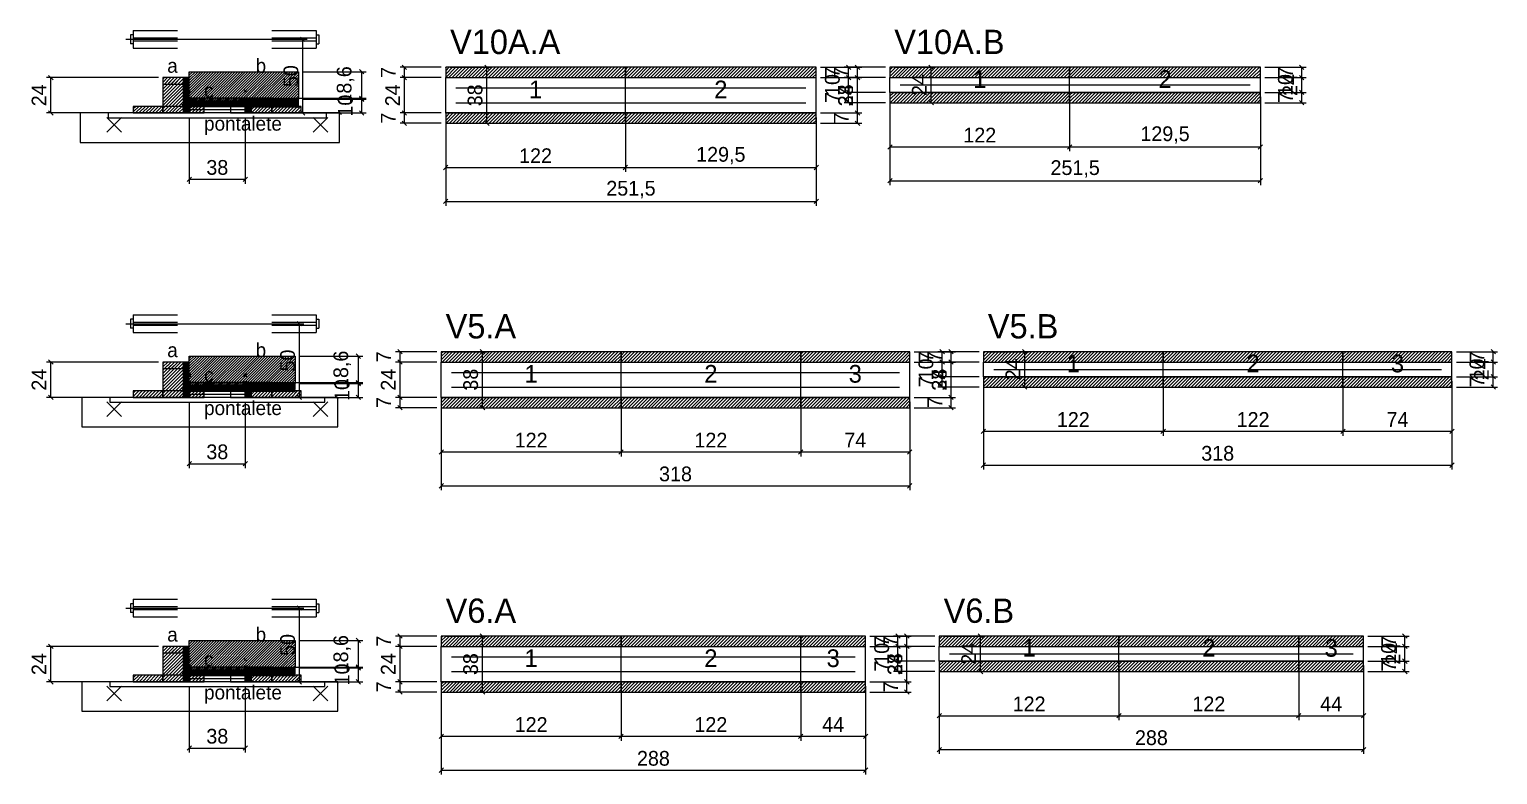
# Model space of a CAD drawing. Extents: x -13000 to 3070, y -7421 to 1552.
# Drawn here: x -69 to 928, y -2017 to -1511 of the extents above; entities that cross this region are included whole.
import ezdxf
from ezdxf.enums import TextEntityAlignment as Align

# ---------------------------------------------------------------- set-up
doc = ezdxf.new("R2010")
doc.units = 0
for name, color, linetype in [('5', 5, 'Continuous'), ('barrote', 126, 'Continuous'), ('CONCRETO', 251, 'Continuous'), ('COTA', 241, 'Continuous'), ('detalhes', 7, 'Continuous'), ('ESTRUTURACAO', 7, 'Continuous'), ('Hachura', 251, 'Continuous'), ('Madeira', 126, 'Continuous'), ('NOMENCLATURA', 7, 'Continuous'), ('Painéis', 200, 'Continuous'), ('presilha', 224, 'Continuous'), ('SARR_2.2x7', 40, 'Continuous'), ('SCO-___-LAJ', 224, 'Continuous'), ('TENSOR', 224, 'Continuous')]:
    doc.layers.add(name, color=color, linetype=linetype)
doc.dimstyles.new('PAINEL', dxfattribs={"dimtxt": 10, "dimasz": 3, "dimexe": 3, "dimexo": 3, "dimgap": 3, "dimtad": 1, "dimblk": 'OBLIQUE', "dimblk1": 'OBLIQUE', "dimcen": 2.5, "dimclrd": 4, "dimclre": 4, "dimclrt": 240, "dimazin": 3, "dimtfac": 1, "dimtmove": 0, "dimatfit": 3})

# ---------------------------------------------------------------- blocks, each defined once
blk = doc.blocks.new('PAR_ESQ')
for p, q in [((-1, -1), (1, 1)), ((-1, 1), (1, -1))]:
    blk.add_line(p, q)
blk = doc.blocks.new('PAR_FUNDO_ESQ')
for p, q in [((-1, -1), (1, 1)), ((-1, 1), (1, -1))]:
    blk.add_line(p, q)
blk = doc.blocks.new('PAR_FUNDO_DIR')
for p, q in [((-1, -1), (1, 1)), ((-1, 1), (1, -1))]:
    blk.add_line(p, q)
blk = doc.blocks.new('par_int_esq')
for p, q in [((-1, -1), (1, 1)), ((-1, 1), (1, -1))]:
    blk.add_line(p, q)
blk = doc.blocks.new('par_int_dir')
for p, q in [((-1, -1), (1, 1)), ((-1, 1), (1, -1))]:
    blk.add_line(p, q)
blk = doc.blocks.new('_OBLIQUE')
at = {"color": 0, "linetype": 'BYBLOCK'}
blk.add_line((-0.5, -0.5), (0.5, 0.5), dxfattribs=at)

msp = doc.modelspace()

# ---------------------------------------------------------------- hatches: boundary and pattern name
at = {"layer": 'COTA'}
h = msp.add_hatch(dxfattribs=at)
h.set_pattern_fill('ANSI31', scale=0.4)
h.paths.add_polyline_path([(40, -1560), (40, -1540), (114, -1540), (114, -1558.6), (78, -1558.6), (78, -1560)])
h = msp.add_hatch(dxfattribs=at)
h.set_pattern_fill('ANSI31', scale=0.5)
h.paths.add_polyline_path([(214, -1544), (336, -1544), (336, -1537), (214, -1537)])
h = msp.add_hatch(dxfattribs=at)
h.set_pattern_fill('ANSI31', scale=0.5)
h.paths.add_polyline_path([(336, -1544), (465.5, -1544), (465.5, -1537), (336, -1537)])
h = msp.add_hatch(dxfattribs=at)
h.set_pattern_fill('ANSI31', scale=0.5)
h.paths.add_polyline_path([(515.5, -1544), (637.5, -1544), (637.5, -1537), (515.5, -1537)])
h = msp.add_hatch(dxfattribs=at)
h.set_pattern_fill('ANSI31', scale=0.5)
h.paths.add_polyline_path([(637.5, -1544), (767, -1544), (767, -1537), (637.5, -1537)])
h = msp.add_hatch(dxfattribs=at)
h.set_pattern_fill('ANSI31', scale=0.5)
h.paths.add_polyline_path([(515.5, -1561), (637.5, -1561), (637.5, -1554), (515.5, -1554)])
h = msp.add_hatch(dxfattribs=at)
h.set_pattern_fill('ANSI31', scale=0.5)
h.paths.add_polyline_path([(637.5, -1561), (767, -1561), (767, -1554), (637.5, -1554)])
h = msp.add_hatch(dxfattribs=at)
h.set_pattern_fill('ANSI31', scale=0.5)
h.paths.add_polyline_path([(214, -1575), (336, -1575), (336, -1568), (214, -1568)])
h = msp.add_hatch(dxfattribs=at)
h.set_pattern_fill('ANSI31', scale=0.5)
h.paths.add_polyline_path([(336, -1575), (465.5, -1575), (465.5, -1568), (336, -1568)])
h = msp.add_hatch(dxfattribs=at)
h.set_pattern_fill('ANSI31', scale=0.4)
h.paths.add_polyline_path([(40, -1753), (40, -1733), (111.75, -1733), (111.75, -1751.6), (78, -1751.6), (78, -1753)])
h = msp.add_hatch(dxfattribs=at)
h.set_pattern_fill('ANSI31', scale=0.5)
h.paths.add_polyline_path([(211, -1737), (333, -1737), (333, -1730), (211, -1730)])
h = msp.add_hatch(dxfattribs=at)
h.set_pattern_fill('ANSI31', scale=0.5)
h.paths.add_polyline_path([(333, -1737), (455, -1737), (455, -1730), (333, -1730)])
h = msp.add_hatch(dxfattribs=at)
h.set_pattern_fill('ANSI31', scale=0.5)
h.paths.add_polyline_path([(455, -1737), (529, -1737), (529, -1730), (455, -1730)])
h = msp.add_hatch(dxfattribs=at)
h.set_pattern_fill('ANSI31', scale=0.5)
h.paths.add_polyline_path([(579, -1737), (701, -1737), (701, -1730), (579, -1730)])
h = msp.add_hatch(dxfattribs=at)
h.set_pattern_fill('ANSI31', scale=0.5)
h.paths.add_polyline_path([(701, -1737), (823, -1737), (823, -1730), (701, -1730)])
h = msp.add_hatch(dxfattribs=at)
h.set_pattern_fill('ANSI31', scale=0.5)
h.paths.add_polyline_path([(823, -1737), (897, -1737), (897, -1730), (823, -1730)])
h = msp.add_hatch(dxfattribs=at)
h.set_pattern_fill('ANSI31', scale=0.5)
h.paths.add_polyline_path([(579, -1754), (701, -1754), (701, -1747), (579, -1747)])
h = msp.add_hatch(dxfattribs=at)
h.set_pattern_fill('ANSI31', scale=0.5)
h.paths.add_polyline_path([(701, -1754), (823, -1754), (823, -1747), (701, -1747)])
h = msp.add_hatch(dxfattribs=at)
h.set_pattern_fill('ANSI31', scale=0.5)
h.paths.add_polyline_path([(823, -1754), (897, -1754), (897, -1747), (823, -1747)])
h = msp.add_hatch(dxfattribs=at)
h.set_pattern_fill('ANSI31', scale=0.5)
h.paths.add_polyline_path([(211, -1768), (333, -1768), (333, -1761), (211, -1761)])
h = msp.add_hatch(dxfattribs=at)
h.set_pattern_fill('ANSI31', scale=0.5)
h.paths.add_polyline_path([(333, -1768), (455, -1768), (455, -1761), (333, -1761)])
h = msp.add_hatch(dxfattribs=at)
h.set_pattern_fill('ANSI31', scale=0.5)
h.paths.add_polyline_path([(455, -1768), (529, -1768), (529, -1761), (455, -1761)])
h = msp.add_hatch(dxfattribs=at)
h.set_pattern_fill('ANSI31', scale=0.5)
h.paths.add_polyline_path([(211, -1930), (333, -1930), (333, -1923), (211, -1923)])
h = msp.add_hatch(dxfattribs=at)
h.set_pattern_fill('ANSI31', scale=0.5)
h.paths.add_polyline_path([(333, -1930), (455, -1930), (455, -1923), (333, -1923)])
h = msp.add_hatch(dxfattribs=at)
h.set_pattern_fill('ANSI31', scale=0.5)
h.paths.add_polyline_path([(455, -1930), (499, -1930), (499, -1923), (455, -1923)])
h = msp.add_hatch(dxfattribs=at)
h.set_pattern_fill('ANSI31', scale=0.5)
h.paths.add_polyline_path([(549, -1930), (671, -1930), (671, -1923), (549, -1923)])
h = msp.add_hatch(dxfattribs=at)
h.set_pattern_fill('ANSI31', scale=0.5)
h.paths.add_polyline_path([(671, -1930), (793, -1930), (793, -1923), (671, -1923)])
h = msp.add_hatch(dxfattribs=at)
h.set_pattern_fill('ANSI31', scale=0.5)
h.paths.add_polyline_path([(793, -1930), (837, -1930), (837, -1923), (793, -1923)])
h = msp.add_hatch(dxfattribs=at)
h.set_pattern_fill('ANSI31', scale=0.4)
h.paths.add_polyline_path([(40, -1946), (40, -1926), (111.75, -1926), (111.75, -1944.6), (78, -1944.6), (78, -1946)])
h = msp.add_hatch(dxfattribs=at)
h.set_pattern_fill('ANSI31', scale=0.5)
h.paths.add_polyline_path([(549, -1947), (671, -1947), (671, -1940), (549, -1940)])
h = msp.add_hatch(dxfattribs=at)
h.set_pattern_fill('ANSI31', scale=0.5)
h.paths.add_polyline_path([(671, -1947), (793, -1947), (793, -1940), (671, -1940)])
h = msp.add_hatch(dxfattribs=at)
h.set_pattern_fill('ANSI31', scale=0.5)
h.paths.add_polyline_path([(793, -1947), (837, -1947), (837, -1940), (793, -1940)])
h = msp.add_hatch(dxfattribs=at)
h.set_pattern_fill('ANSI31', scale=0.5)
h.paths.add_polyline_path([(211, -1961), (333, -1961), (333, -1954), (211, -1954)])
h = msp.add_hatch(dxfattribs=at)
h.set_pattern_fill('ANSI31', scale=0.5)
h.paths.add_polyline_path([(333, -1961), (455, -1961), (455, -1954), (333, -1954)])
h = msp.add_hatch(dxfattribs=at)
h.set_pattern_fill('ANSI31', scale=0.5)
h.paths.add_polyline_path([(455, -1961), (499, -1961), (499, -1954), (455, -1954)])
at = {"layer": 'Hachura'}
h = msp.add_hatch(dxfattribs=at)
h.set_pattern_fill('ANSI31', scale=0.5)
h.paths.add_polyline_path([(22, -1568), (36, -1568), (36, -1544), (22, -1544)])
h = msp.add_hatch(dxfattribs=at)
h.set_pattern_fill('ANSI31', scale=0.5)
h.paths.add_polyline_path([(22, -1548.4), (36, -1548.4), (36, -1544), (22, -1544)])
h = msp.add_hatch(dxfattribs=at)
h.set_pattern_fill('SOLID')
h.paths.add_polyline_path([(36, -1568), (40, -1568), (40, -1544), (36, -1544)])
h = msp.add_hatch(dxfattribs=at)
h.set_pattern_fill('ANSI31', scale=0.5)
h.paths.add_polyline_path([(2, -1568), (22, -1568), (22, -1563.6), (2, -1563.6)])
h = msp.add_hatch(dxfattribs=at)
h.set_pattern_fill('SOLID')
h.paths.add_polyline_path([(40, -1563.6), (78, -1563.6), (78, -1560), (40, -1560)])
h = msp.add_hatch(dxfattribs=at)
h.set_pattern_fill('ANSI31', scale=0.5)
h.paths.add_polyline_path([(40, -1568), (50, -1568), (50, -1563.6), (40, -1563.6)])
h = msp.add_hatch(dxfattribs=at)
h.set_pattern_fill('SOLID')
h.paths.add_polyline_path([(78, -1568), (82, -1568), (82, -1558), (78, -1558)])
h = msp.add_hatch(dxfattribs=at)
h.set_pattern_fill('SOLID')
h.paths.add_polyline_path([(78, -1558), (114, -1558), (114, -1564), (78, -1564)])
h = msp.add_hatch(dxfattribs=at)
h.set_pattern_fill('ANSI31', scale=0.5)
h.paths.add_polyline_path([(82, -1568), (96, -1568), (96, -1558), (82, -1558)])
h = msp.add_hatch(dxfattribs=at)
h.set_pattern_fill('ANSI31', scale=0.5)
h.paths.add_polyline_path([(82, -1562.4), (96, -1562.4), (96, -1558), (82, -1558)])
h = msp.add_hatch(dxfattribs=at)
h.set_pattern_fill('ANSI31', scale=0.5)
h.paths.add_polyline_path([(96, -1568), (116, -1568), (116, -1563.6), (96, -1563.6)])
h = msp.add_hatch(dxfattribs=at)
h.set_pattern_fill('ANSI31', scale=0.5)
h.paths.add_polyline_path([(22, -1761), (36, -1761), (36, -1737), (22, -1737)])
h = msp.add_hatch(dxfattribs=at)
h.set_pattern_fill('ANSI31', scale=0.5)
h.paths.add_polyline_path([(22, -1741.4), (36, -1741.4), (36, -1737), (22, -1737)])
h = msp.add_hatch(dxfattribs=at)
h.set_pattern_fill('SOLID')
h.paths.add_polyline_path([(36, -1761), (40, -1761), (40, -1737), (36, -1737)])
h = msp.add_hatch(dxfattribs=at)
h.set_pattern_fill('SOLID')
h.paths.add_polyline_path([(40, -1756.6), (78, -1756.6), (78, -1753), (40, -1753)])
h = msp.add_hatch(dxfattribs=at)
h.set_pattern_fill('SOLID')
h.paths.add_polyline_path([(78, -1761), (82, -1761), (82, -1751), (78, -1751)])
h = msp.add_hatch(dxfattribs=at)
h.set_pattern_fill('SOLID')
h.paths.add_polyline_path([(78, -1751), (111.75, -1751), (111.75, -1757), (78, -1757)])
h = msp.add_hatch(dxfattribs=at)
h.set_pattern_fill('ANSI31', scale=0.5)
h.paths.add_polyline_path([(82, -1761), (96, -1761), (96, -1751), (82, -1751)])
h = msp.add_hatch(dxfattribs=at)
h.set_pattern_fill('ANSI31', scale=0.5)
h.paths.add_polyline_path([(82, -1755.4), (96, -1755.4), (96, -1751), (82, -1751)])
h = msp.add_hatch(dxfattribs=at)
h.set_pattern_fill('ANSI31', scale=0.5)
h.paths.add_polyline_path([(2, -1761), (22, -1761), (22, -1756.6), (2, -1756.6)])
h = msp.add_hatch(dxfattribs=at)
h.set_pattern_fill('ANSI31', scale=0.5)
h.paths.add_polyline_path([(40, -1761), (50, -1761), (50, -1756.6), (40, -1756.6)])
h = msp.add_hatch(dxfattribs=at)
h.set_pattern_fill('ANSI31', scale=0.5)
h.paths.add_polyline_path([(96, -1761), (116, -1761), (116, -1756.6), (96, -1756.6)])
h = msp.add_hatch(dxfattribs=at)
h.set_pattern_fill('ANSI31', scale=0.5)
h.paths.add_polyline_path([(22, -1954), (36, -1954), (36, -1930), (22, -1930)])
h = msp.add_hatch(dxfattribs=at)
h.set_pattern_fill('ANSI31', scale=0.5)
h.paths.add_polyline_path([(22, -1934.4), (36, -1934.4), (36, -1930), (22, -1930)])
h = msp.add_hatch(dxfattribs=at)
h.set_pattern_fill('SOLID')
h.paths.add_polyline_path([(36, -1954), (40, -1954), (40, -1930), (36, -1930)])
h = msp.add_hatch(dxfattribs=at)
h.set_pattern_fill('ANSI31', scale=0.5)
h.paths.add_polyline_path([(2, -1954), (22, -1954), (22, -1949.6), (2, -1949.6)])
h = msp.add_hatch(dxfattribs=at)
h.set_pattern_fill('SOLID')
h.paths.add_polyline_path([(40, -1949.6), (78, -1949.6), (78, -1946), (40, -1946)])
h = msp.add_hatch(dxfattribs=at)
h.set_pattern_fill('ANSI31', scale=0.5)
h.paths.add_polyline_path([(40, -1954), (50, -1954), (50, -1949.6), (40, -1949.6)])
h = msp.add_hatch(dxfattribs=at)
h.set_pattern_fill('SOLID')
h.paths.add_polyline_path([(78, -1954), (82, -1954), (82, -1944), (78, -1944)])
h = msp.add_hatch(dxfattribs=at)
h.set_pattern_fill('SOLID')
h.paths.add_polyline_path([(78, -1944), (111.75, -1944), (111.75, -1950), (78, -1950)])
h = msp.add_hatch(dxfattribs=at)
h.set_pattern_fill('ANSI31', scale=0.5)
h.paths.add_polyline_path([(82, -1954), (96, -1954), (96, -1944), (82, -1944)])
h = msp.add_hatch(dxfattribs=at)
h.set_pattern_fill('ANSI31', scale=0.5)
h.paths.add_polyline_path([(82, -1948.4), (96, -1948.4), (96, -1944), (82, -1944)])
h = msp.add_hatch(dxfattribs=at)
h.set_pattern_fill('ANSI31', scale=0.5)
h.paths.add_polyline_path([(96, -1954), (116, -1954), (116, -1949.6), (96, -1949.6)])
at = {"layer": 'HACHURACONCRETO'}
h = msp.add_hatch(dxfattribs=at)
h.set_pattern_fill('ANSI31', scale=0.3)
h.paths.add_polyline_path([(40, -1563.6), (78, -1563.6), (78, -1558), (40, -1558)])
h = msp.add_hatch(dxfattribs=at)
h.set_pattern_fill('ANSI31', scale=0.3)
h.paths.add_polyline_path([(40, -1756.6), (78, -1756.6), (78, -1751), (40, -1751)])
h = msp.add_hatch(dxfattribs=at)
h.set_pattern_fill('ANSI31', scale=0.3)
h.paths.add_polyline_path([(40, -1949.6), (78, -1949.6), (78, -1944), (40, -1944)])

# ---------------------------------------------------------------- linework, layer by layer
for p, q in [((2, -1512), (32, -1512)), ((2, -1512), (2, -1524)), ((96, -1512), (126, -1512)), ((126, -1512), (126, -1524)), ((0, -1515), (0, -1521)), ((2, -1515), (0, -1515)), ((2, -1521), (0, -1521)), ((2, -1517), (32, -1517)), ((2, -1519), (32, -1519)), ((2, -1524), (32, -1524)), ((96, -1517), (126, -1517)), ((96, -1519), (126, -1519)), ((96, -1524), (126, -1524)), ((126, -1515), (128, -1515)), ((126, -1521), (128, -1521)), ((128, -1515), (128, -1521)), ((0, -1708), (0, -1714)), ((2, -1708), (0, -1708)), ((2, -1714), (0, -1714)), ((2, -1705), (32, -1705)), ((2, -1705), (2, -1717)), ((2, -1710), (32, -1710)), ((2, -1712), (32, -1712)), ((96, -1705), (126, -1705)), ((96, -1710), (126, -1710)), ((96, -1712), (126, -1712)), ((126, -1705), (126, -1717)), ((126, -1708), (128, -1708)), ((126, -1714), (128, -1714)), ((128, -1708), (128, -1714)), ((2, -1717), (32, -1717)), ((96, -1717), (126, -1717)), ((0, -1901), (0, -1907)), ((2, -1901), (0, -1901)), ((2, -1898), (32, -1898)), ((2, -1898), (2, -1910)), ((2, -1903), (32, -1903)), ((96, -1898), (126, -1898)), ((96, -1903), (126, -1903)), ((126, -1898), (126, -1910)), ((126, -1901), (128, -1901)), ((128, -1901), (128, -1907)), ((2, -1907), (0, -1907)), ((2, -1905), (32, -1905)), ((2, -1910), (32, -1910)), ((96, -1905), (126, -1905)), ((96, -1910), (126, -1910)), ((126, -1907), (128, -1907))]:
    msp.add_line(p, q)
at = {"layer": 'BARRA_ANCORAGEM'}
for p, q in [((40, -1560.3), (78, -1560.3)), ((40, -1562.3), (40, -1560.3)), ((40, -1562.3), (78, -1562.3)), ((40, -1563.7), (78, -1563.7)), ((40, -1565.7), (40, -1563.7)), ((78, -1562.3), (78, -1560.3)), ((78, -1565.7), (78, -1563.7)), ((40, -1565.7), (78, -1565.7)), ((40, -1753.3), (78, -1753.3)), ((40, -1755.3), (40, -1753.3)), ((78, -1755.3), (78, -1753.3)), ((40, -1755.3), (78, -1755.3)), ((40, -1756.7), (78, -1756.7)), ((40, -1758.7), (40, -1756.7)), ((40, -1758.7), (78, -1758.7)), ((78, -1758.7), (78, -1756.7)), ((40, -1946.3), (78, -1946.3)), ((40, -1948.3), (40, -1946.3)), ((40, -1948.3), (78, -1948.3)), ((40, -1949.7), (78, -1949.7)), ((40, -1951.7), (40, -1949.7)), ((40, -1951.7), (78, -1951.7)), ((78, -1948.3), (78, -1946.3)), ((78, -1951.7), (78, -1949.7))]:
    msp.add_line(p, q, dxfattribs=at)
at = {"layer": 'barrote'}
for points in [[(-34, -1588), (142, -1588), (142, -1568), (-34, -1568)], [(-32.875, -1781), (140.875, -1781), (140.875, -1761), (-32.875, -1761)], [(-32.875, -1974), (140.875, -1974), (140.875, -1954), (-32.875, -1954)]]:
    msp.add_lwpolyline(points, close=True, dxfattribs=at)
at = {"layer": 'CONCRETO'}
for points in [[(40, -1560), (40, -1540), (114, -1540), (114, -1558.6), (78, -1558.6), (78, -1560)], [(40, -1753), (40, -1733), (111.75, -1733), (111.75, -1751.6), (78, -1751.6), (78, -1753)], [(40, -1946), (40, -1926), (111.75, -1926), (111.75, -1944.6), (78, -1944.6), (78, -1946)]]:
    msp.add_lwpolyline(points, close=True, dxfattribs=at)
at = {"layer": 'HACHURACONCRETO'}
for points in [[(40, -1563.6), (78, -1563.6), (78, -1558), (40, -1558)], [(40, -1756.6), (78, -1756.6), (78, -1751), (40, -1751)], [(40, -1949.6), (78, -1949.6), (78, -1944), (40, -1944)]]:
    msp.add_lwpolyline(points, close=True, dxfattribs=at)
at = {"layer": 'Madeira'}
for points in [[(22, -1568), (36, -1568), (36, -1544), (22, -1544)], [(22, -1548.4), (36, -1548.4), (36, -1544), (22, -1544)], [(2, -1568), (22, -1568), (22, -1563.6), (2, -1563.6)], [(22, -1568), (36, -1568), (36, -1563.6), (22, -1563.6)], [(40, -1568), (50, -1568), (50, -1563.6), (40, -1563.6)], [(68, -1568), (78, -1568), (78, -1563.6), (68, -1563.6)], [(82, -1568), (96, -1568), (96, -1558), (82, -1558)], [(82, -1562.4), (96, -1562.4), (96, -1558), (82, -1558)], [(96, -1568), (116, -1568), (116, -1563.6), (96, -1563.6)], [(22, -1761), (36, -1761), (36, -1737), (22, -1737)], [(22, -1741.4), (36, -1741.4), (36, -1737), (22, -1737)], [(82, -1761), (96, -1761), (96, -1751), (82, -1751)], [(82, -1755.4), (96, -1755.4), (96, -1751), (82, -1751)], [(2, -1761), (22, -1761), (22, -1756.6), (2, -1756.6)], [(22, -1761), (36, -1761), (36, -1756.6), (22, -1756.6)], [(40, -1761), (50, -1761), (50, -1756.6), (40, -1756.6)], [(68, -1761), (78, -1761), (78, -1756.6), (68, -1756.6)], [(96, -1761), (116, -1761), (116, -1756.6), (96, -1756.6)], [(22, -1954), (36, -1954), (36, -1930), (22, -1930)], [(22, -1934.4), (36, -1934.4), (36, -1930), (22, -1930)], [(2, -1954), (22, -1954), (22, -1949.6), (2, -1949.6)], [(22, -1954), (36, -1954), (36, -1949.6), (22, -1949.6)], [(40, -1954), (50, -1954), (50, -1949.6), (40, -1949.6)], [(68, -1954), (78, -1954), (78, -1949.6), (68, -1949.6)], [(82, -1954), (96, -1954), (96, -1944), (82, -1944)], [(82, -1948.4), (96, -1948.4), (96, -1944), (82, -1944)], [(96, -1954), (116, -1954), (116, -1949.6), (96, -1949.6)]]:
    msp.add_lwpolyline(points, close=True, dxfattribs=at)
at = {"layer": 'Painéis'}
for p, q in [((214, -1544), (336, -1544)), ((214, -1568), (214, -1544)), ((336, -1568), (336, -1544)), ((336, -1568), (336, -1544)), ((336, -1544), (465.5, -1544)), ((336, -1568), (336, -1544)), ((465.5, -1568), (465.5, -1544)), ((515.5, -1544), (637.5, -1544)), ((515.5, -1554), (515.5, -1544)), ((637.5, -1554), (637.5, -1544)), ((637.5, -1554), (637.5, -1544)), ((637.5, -1544), (767, -1544)), ((637.5, -1554), (637.5, -1544)), ((767, -1554), (767, -1544)), ((515.5, -1554), (637.5, -1554)), ((637.5, -1554), (767, -1554)), ((214, -1568), (336, -1568)), ((336, -1568), (465.5, -1568)), ((211, -1737), (333, -1737)), ((211, -1761), (211, -1737)), ((333, -1761), (333, -1737)), ((333, -1761), (333, -1737)), ((333, -1737), (455, -1737)), ((333, -1761), (333, -1737)), ((455, -1761), (455, -1737)), ((455, -1761), (455, -1737)), ((455, -1737), (529, -1737)), ((455, -1761), (455, -1737)), ((529, -1761), (529, -1737)), ((579, -1737), (701, -1737)), ((579, -1747), (579, -1737)), ((701, -1747), (701, -1737)), ((701, -1747), (701, -1737)), ((701, -1737), (823, -1737)), ((701, -1747), (701, -1737)), ((823, -1747), (823, -1737)), ((823, -1747), (823, -1737)), ((823, -1737), (897, -1737)), ((823, -1747), (823, -1737)), ((897, -1747), (897, -1737)), ((579, -1747), (701, -1747)), ((701, -1747), (823, -1747)), ((823, -1747), (897, -1747)), ((211, -1761), (333, -1761)), ((333, -1761), (455, -1761)), ((455, -1761), (529, -1761)), ((211, -1930), (333, -1930)), ((211, -1954), (211, -1930)), ((333, -1954), (333, -1930)), ((333, -1954), (333, -1930)), ((333, -1930), (455, -1930)), ((333, -1954), (333, -1930)), ((455, -1954), (455, -1930)), ((455, -1954), (455, -1930)), ((455, -1930), (499, -1930)), ((455, -1954), (455, -1930)), ((499, -1954), (499, -1930)), ((549, -1930), (671, -1930)), ((549, -1940), (549, -1930)), ((671, -1940), (671, -1930)), ((671, -1940), (671, -1930)), ((671, -1930), (793, -1930)), ((671, -1940), (671, -1930)), ((793, -1940), (793, -1930)), ((793, -1940), (793, -1930)), ((793, -1930), (837, -1930)), ((793, -1940), (793, -1930)), ((837, -1940), (837, -1930)), ((549, -1940), (671, -1940)), ((671, -1940), (793, -1940)), ((793, -1940), (837, -1940)), ((211, -1954), (333, -1954)), ((333, -1954), (455, -1954)), ((455, -1954), (499, -1954))]:
    msp.add_line(p, q, dxfattribs=at)
for points in [[(36, -1568), (40, -1568), (40, -1544), (36, -1544)], [(40, -1563.6), (78, -1563.6), (78, -1560), (40, -1560)], [(78, -1568), (82, -1568), (82, -1558), (78, -1558)], [(78, -1558), (114, -1558), (114, -1558.6), (78, -1558.6)], [(36, -1761), (40, -1761), (40, -1737), (36, -1737)], [(40, -1756.6), (78, -1756.6), (78, -1753), (40, -1753)], [(78, -1761), (82, -1761), (82, -1751), (78, -1751)], [(78, -1751), (111.75, -1751), (111.75, -1751.6), (78, -1751.6)], [(36, -1954), (40, -1954), (40, -1930), (36, -1930)], [(40, -1949.6), (78, -1949.6), (78, -1946), (40, -1946)], [(78, -1954), (82, -1954), (82, -1944), (78, -1944)], [(78, -1944), (111.75, -1944), (111.75, -1944.6), (78, -1944.6)]]:
    msp.add_lwpolyline(points, close=True, dxfattribs=at)
at = {"layer": 'presilha'}
for p, q in [((-16, -1581), (-6, -1571)), ((-16, -1571), (-6, -1581)), ((124, -1581), (134, -1571)), ((124, -1571), (134, -1581)), ((-16, -1774), (-6, -1764)), ((-16, -1764), (-6, -1774)), ((124, -1774), (134, -1764)), ((124, -1764), (134, -1774)), ((-16, -1967), (-6, -1957)), ((-16, -1957), (-6, -1967)), ((124, -1967), (134, -1957)), ((124, -1957), (134, -1967))]:
    msp.add_line(p, q, dxfattribs=at)
at = {"layer": 'SARR_2.2x7'}
for points in [[(221, -1551), (336, -1551)], [(221, -1551), (336, -1551)], [(336, -1551), (458.5, -1551)], [(336, -1551), (458.5, -1551)], [(522.5, -1549), (637.5, -1549)], [(522.5, -1549), (637.5, -1549)], [(637.5, -1549), (760, -1549)], [(637.5, -1549), (760, -1549)], [(221, -1561), (336, -1561)], [(221, -1561), (336, -1561)], [(336, -1561), (458.5, -1561)], [(336, -1561), (458.5, -1561)], [(586, -1742), (701, -1742)], [(586, -1742), (701, -1742)], [(701, -1742), (823, -1742)], [(701, -1742), (823, -1742)], [(823, -1742), (890, -1742)], [(823, -1742), (890, -1742)], [(218, -1744), (333, -1744)], [(218, -1744), (333, -1744)], [(333, -1744), (455, -1744)], [(333, -1744), (455, -1744)], [(455, -1744), (522, -1744)], [(455, -1744), (522, -1744)], [(218, -1754), (333, -1754)], [(218, -1754), (333, -1754)], [(333, -1754), (455, -1754)], [(333, -1754), (455, -1754)], [(455, -1754), (522, -1754)], [(455, -1754), (522, -1754)], [(218, -1937), (333, -1937)], [(218, -1937), (333, -1937)], [(333, -1937), (455, -1937)], [(333, -1937), (455, -1937)], [(455, -1937), (492, -1937)], [(455, -1937), (492, -1937)], [(556, -1935), (671, -1935)], [(556, -1935), (671, -1935)], [(671, -1935), (793, -1935)], [(671, -1935), (793, -1935)], [(793, -1935), (830, -1935)], [(793, -1935), (830, -1935)], [(218, -1947), (333, -1947)], [(218, -1947), (333, -1947)], [(333, -1947), (455, -1947)], [(333, -1947), (455, -1947)], [(455, -1947), (492, -1947)], [(455, -1947), (492, -1947)]]:
    msp.add_lwpolyline(points, dxfattribs=at)
at = {"layer": 'SARRAFO_2_2X7'}
for p, q in [((36, -1548.8), (40, -1548.8)), ((36, -1553.2), (36, -1548.8)), ((36, -1551), (40, -1551)), ((36, -1553.2), (40, -1553.2)), ((40, -1553.2), (40, -1548.8)), ((36, -1558.8), (40, -1558.8)), ((36, -1563.2), (36, -1558.8)), ((36, -1561), (40, -1561)), ((36, -1563.2), (40, -1563.2)), ((40, -1563.2), (40, -1558.8)), ((78, -1560.8), (82, -1560.8)), ((78, -1565.2), (78, -1560.8)), ((78, -1563), (82, -1563)), ((82, -1565.2), (82, -1560.8)), ((78, -1565.2), (82, -1565.2)), ((36, -1741.8), (40, -1741.8)), ((36, -1746.2), (36, -1741.8)), ((40, -1746.2), (40, -1741.8)), ((36, -1744), (40, -1744)), ((36, -1746.2), (40, -1746.2)), ((36, -1751.8), (40, -1751.8)), ((36, -1756.2), (36, -1751.8)), ((40, -1756.2), (40, -1751.8)), ((78, -1753.8), (82, -1753.8)), ((78, -1758.2), (78, -1753.8)), ((82, -1758.2), (82, -1753.8)), ((36, -1754), (40, -1754)), ((36, -1756.2), (40, -1756.2)), ((78, -1756), (82, -1756)), ((78, -1758.2), (82, -1758.2)), ((36, -1934.8), (40, -1934.8)), ((36, -1939.2), (36, -1934.8)), ((36, -1937), (40, -1937)), ((36, -1939.2), (40, -1939.2)), ((40, -1939.2), (40, -1934.8)), ((36, -1944.8), (40, -1944.8)), ((36, -1949.2), (36, -1944.8)), ((36, -1947), (40, -1947)), ((36, -1949.2), (40, -1949.2)), ((40, -1949.2), (40, -1944.8)), ((78, -1946.8), (82, -1946.8)), ((78, -1951.2), (78, -1946.8)), ((78, -1949), (82, -1949)), ((78, -1951.2), (82, -1951.2)), ((82, -1951.2), (82, -1946.8))]:
    msp.add_line(p, q, dxfattribs=at)
at = {"layer": 'SCO-___-LAJ'}
for points in [[(214, -1544), (336, -1544), (336, -1537), (214, -1537)], [(336, -1544), (465.5, -1544), (465.5, -1537), (336, -1537)], [(515.5, -1544), (637.5, -1544), (637.5, -1537), (515.5, -1537)], [(637.5, -1544), (767, -1544), (767, -1537), (637.5, -1537)], [(515.5, -1561), (637.5, -1561), (637.5, -1554), (515.5, -1554)], [(637.5, -1561), (767, -1561), (767, -1554), (637.5, -1554)], [(-15, -1571.2), (133, -1571.2), (133, -1568), (-15, -1568)], [(214, -1575), (336, -1575), (336, -1568), (214, -1568)], [(336, -1575), (465.5, -1575), (465.5, -1568), (336, -1568)], [(211, -1737), (333, -1737), (333, -1730), (211, -1730)], [(333, -1737), (455, -1737), (455, -1730), (333, -1730)], [(455, -1737), (529, -1737), (529, -1730), (455, -1730)], [(579, -1737), (701, -1737), (701, -1730), (579, -1730)], [(701, -1737), (823, -1737), (823, -1730), (701, -1730)], [(823, -1737), (897, -1737), (897, -1730), (823, -1730)], [(579, -1754), (701, -1754), (701, -1747), (579, -1747)], [(701, -1754), (823, -1754), (823, -1747), (701, -1747)], [(823, -1754), (897, -1754), (897, -1747), (823, -1747)], [(-13.875, -1764.2), (131.875, -1764.2), (131.875, -1761), (-13.875, -1761)], [(211, -1768), (333, -1768), (333, -1761), (211, -1761)], [(333, -1768), (455, -1768), (455, -1761), (333, -1761)], [(455, -1768), (529, -1768), (529, -1761), (455, -1761)], [(211, -1930), (333, -1930), (333, -1923), (211, -1923)], [(333, -1930), (455, -1930), (455, -1923), (333, -1923)], [(455, -1930), (499, -1930), (499, -1923), (455, -1923)], [(549, -1930), (671, -1930), (671, -1923), (549, -1923)], [(671, -1930), (793, -1930), (793, -1923), (671, -1923)], [(793, -1930), (837, -1930), (837, -1923), (793, -1923)], [(549, -1947), (671, -1947), (671, -1940), (549, -1940)], [(671, -1947), (793, -1947), (793, -1940), (671, -1940)], [(793, -1947), (837, -1947), (837, -1940), (793, -1940)], [(-13.875, -1957.2), (131.875, -1957.2), (131.875, -1954), (-13.875, -1954)], [(211, -1961), (333, -1961), (333, -1954), (211, -1954)], [(333, -1961), (455, -1961), (455, -1954), (333, -1954)], [(455, -1961), (499, -1961), (499, -1954), (455, -1954)]]:
    msp.add_lwpolyline(points, close=True, dxfattribs=at)
at = {"layer": 'TENSOR'}
for p, q in [((-3, -1518), (112, -1518)), ((-3, -1711), (109.75, -1711)), ((-3, -1904), (109.75, -1904))]:
    msp.add_line(p, q, dxfattribs=at)

# ---------------------------------------------------------------- block references
at = {"layer": 'Painéis'}
for name, p in [('par_int_esq', (40, -1553)), ('par_int_dir', (78, -1553)), ('PAR_ESQ', (36, -1563)), ('PAR_FUNDO_ESQ', (40, -1558)), ('PAR_FUNDO_DIR', (78, -1558)), ('par_int_esq', (40, -1746)), ('PAR_FUNDO_ESQ', (40, -1751)), ('par_int_dir', (78, -1746)), ('PAR_FUNDO_DIR', (78, -1751)), ('PAR_ESQ', (36, -1756)), ('par_int_esq', (40, -1939)), ('PAR_FUNDO_ESQ', (40, -1944)), ('par_int_dir', (78, -1939)), ('PAR_FUNDO_DIR', (78, -1944)), ('PAR_ESQ', (36, -1949))]:
    msp.add_blockref(name, p, dxfattribs=at)

# ---------------------------------------------------------------- texts
at = {"layer": '5'}
for s, p in [('1', (576.5, -1545)), ('2', (702.25, -1545)), ('1', (275, -1552)), ('2', (400.75, -1552)), ('1', (640, -1738)), ('2', (762, -1738)), ('3', (860, -1738)), ('1', (272, -1745)), ('2', (394, -1745)), ('3', (492, -1745)), ('1', (272, -1938)), ('2', (394, -1938)), ('3', (477, -1938)), ('1', (610, -1931)), ('2', (732, -1931)), ('3', (815, -1931))]:
    msp.add_text(s, height=12, dxfattribs=at).set_placement(p, align=Align.MIDDLE_CENTER)
at = {"layer": 'detalhes'}
for s, p in [('a', (25, -1540.7)), ('b', (85, -1540.7)), ('c', (50, -1557.5)), ('b', (85, -1733.7)), ('a', (25, -1733.7)), ('c', (50, -1750.5)), ('a', (25, -1926.7)), ('b', (85, -1926.7)), ('c', (50, -1943.5))]:
    msp.add_text(s, height=9.6, dxfattribs=at).set_placement(p)
at = {"layer": 'ESTRUTURACAO'}
for p in [(50, -1580), (50, -1773), (50, -1966)]:
    msp.add_text('pontalete', height=9.6, dxfattribs=at).set_placement(p)
at = {"layer": 'NOMENCLATURA'}
for s, p in [('V10A.A', (217, -1528)), ('V10A.B', (518.5, -1528)), ('V5.A', (214, -1721)), ('V5.B', (582, -1721)), ('V6.A', (214, -1914)), ('V6.B', (552, -1914))]:
    msp.add_text(s, height=16.5, dxfattribs=at).set_placement(p)

# ---------------------------------------------------------------- dimensions: what is measured, and where the dimension line sits
at = {"layer": 'COTA'}
for base, p1, p2 in [((117, -1568), (96, -1568), (96, -1518)), ((-54, -1568), (2, -1568), (22, -1544)), ((157, -1558.6), (114, -1558.6), (114, -1540)), ((186, -1544), (214, -1544), (214, -1537)), ((186, -1568), (214, -1568), (214, -1544)), ((242, -1575), (214, -1575), (214, -1537)), ((493.5, -1575), (465.5, -1575), (465.5, -1537)), ((493.5, -1544), (465.5, -1544), (465.5, -1537)), ((493.5, -1568), (465.5, -1568), (465.5, -1544)), ((487.5, -1544), (515.5, -1544), (515.5, -1537)), ((487.5, -1554), (515.5, -1554), (515.5, -1544)), ((543.5, -1561), (515.5, -1561), (515.5, -1537)), ((795, -1561), (767, -1561), (767, -1537)), ((795, -1544), (767, -1544), (767, -1537)), ((795, -1554), (767, -1554), (767, -1544)), ((487.5, -1561), (515.5, -1561), (515.5, -1554)), ((795, -1561), (767, -1561), (767, -1554)), ((157, -1568), (96, -1568), (96, -1558)), ((186, -1575), (214, -1575), (214, -1568)), ((493.5, -1575), (465.5, -1575), (465.5, -1568)), ((114.75, -1761), (96, -1761), (96, -1711)), ((154.75, -1751.6), (111.75, -1751.6), (111.75, -1733)), ((183, -1737), (211, -1737), (211, -1730)), ((239, -1768), (211, -1768), (211, -1730)), ((557, -1768), (529, -1768), (529, -1730)), ((557, -1737), (529, -1737), (529, -1730)), ((551, -1737), (579, -1737), (579, -1730)), ((607, -1754), (579, -1754), (579, -1730)), ((925, -1754), (897, -1754), (897, -1730)), ((925, -1737), (897, -1737), (897, -1730)), ((-54, -1761), (2, -1761), (22, -1737)), ((183, -1761), (211, -1761), (211, -1737)), ((557, -1761), (529, -1761), (529, -1737)), ((551, -1747), (579, -1747), (579, -1737)), ((925, -1747), (897, -1747), (897, -1737)), ((154.75, -1761), (96, -1761), (96, -1751)), ((551, -1754), (579, -1754), (579, -1747)), ((925, -1754), (897, -1754), (897, -1747)), ((183, -1768), (211, -1768), (211, -1761)), ((557, -1768), (529, -1768), (529, -1761)), ((114.75, -1954), (96, -1954), (96, -1904)), ((154.75, -1944.6), (111.75, -1944.6), (111.75, -1926)), ((183, -1930), (211, -1930), (211, -1923)), ((239, -1961), (211, -1961), (211, -1923)), ((527, -1961), (499, -1961), (499, -1923)), ((527, -1930), (499, -1930), (499, -1923)), ((521, -1930), (549, -1930), (549, -1923)), ((577, -1947), (549, -1947), (549, -1923)), ((865, -1947), (837, -1947), (837, -1923)), ((865, -1930), (837, -1930), (837, -1923)), ((-54, -1954), (2, -1954), (22, -1930)), ((183, -1954), (211, -1954), (211, -1930)), ((527, -1954), (499, -1954), (499, -1930)), ((521, -1940), (549, -1940), (549, -1930)), ((865, -1940), (837, -1940), (837, -1930)), ((154.75, -1954), (96, -1954), (96, -1944)), ((521, -1947), (549, -1947), (549, -1940)), ((865, -1947), (837, -1947), (837, -1940)), ((183, -1961), (211, -1961), (211, -1954)), ((527, -1961), (499, -1961), (499, -1954))]:
    msp.add_linear_dim(base=base, p1=p1, p2=p2, angle=90, dimstyle='PAINEL', dxfattribs=at).render()
for base, p1, p2 in [((515.5, -1591), (515.5, -1554), (637.5, -1554)), ((515.5, -1614), (515.5, -1554), (767, -1554)), ((637.5, -1591), (637.5, -1554), (767, -1554)), ((40, -1613), (40, -1568), (78, -1568)), ((214, -1605), (214, -1568), (336, -1568)), ((214, -1628), (214, -1568), (465.5, -1568)), ((336, -1605), (336, -1568), (465.5, -1568)), ((579, -1784), (579, -1747), (701, -1747)), ((579, -1807), (579, -1747), (897, -1747)), ((701, -1784), (701, -1747), (823, -1747)), ((823, -1784), (823, -1747), (897, -1747)), ((40, -1806), (40, -1761), (78, -1761)), ((211, -1798), (211, -1761), (333, -1761)), ((211, -1821), (211, -1761), (529, -1761)), ((333, -1798), (333, -1761), (455, -1761)), ((455, -1798), (455, -1761), (529, -1761)), ((549, -1977), (549, -1940), (671, -1940)), ((549, -2000), (549, -1940), (837, -1940)), ((671, -1977), (671, -1940), (793, -1940)), ((793, -1977), (793, -1940), (837, -1940)), ((40, -1999), (40, -1954), (78, -1954)), ((211, -1991), (211, -1954), (333, -1954)), ((211, -2014), (211, -1954), (499, -1954)), ((333, -1991), (333, -1954), (455, -1954)), ((455, -1991), (455, -1954), (499, -1954))]:
    msp.add_linear_dim(base=base, p1=p1, p2=p2, dimstyle='PAINEL', dxfattribs=at).render()

doc.saveas('drawing.dxf')
